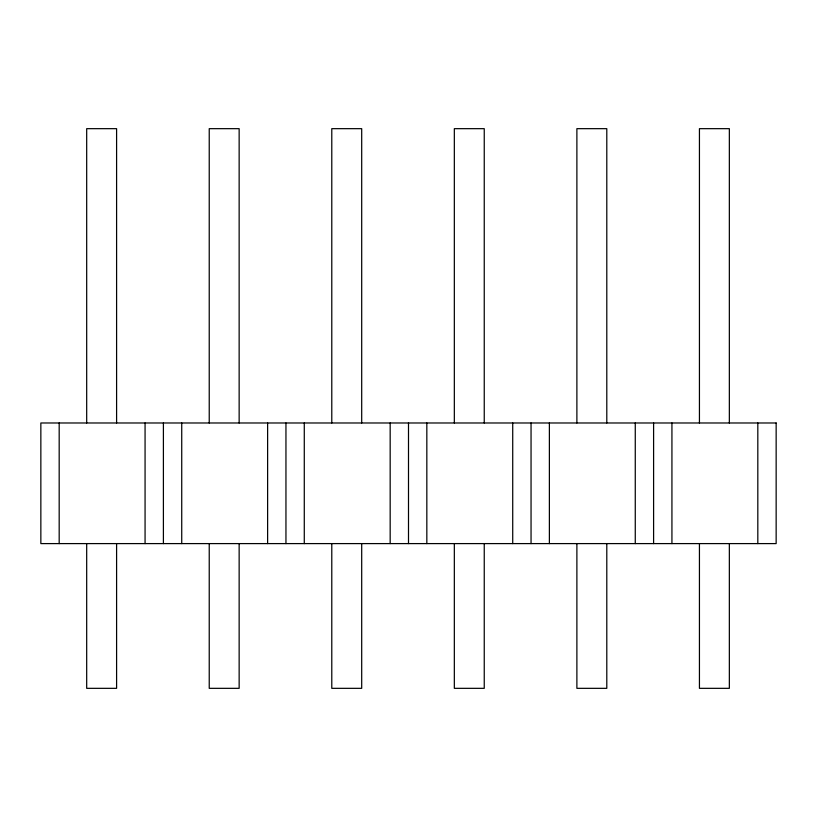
<?xml version="1.0" encoding="UTF-8"?>
<svg xmlns="http://www.w3.org/2000/svg" width="817" height="817" viewBox="0 0 817 817"><rect width="100%" height="100%" fill="white"/><g stroke="black" fill="none" stroke-linecap="round" stroke-linejoin="round"><path stroke-width="1.23" d="M757.819 422.981L757.819 543.601M729.346 422.981L729.346 128.667L699.434 128.667L699.434 422.981M729.346 543.601L729.346 688.333L699.434 688.333L699.434 543.601M671.931 422.981L671.931 543.601M653.6 422.981L653.6 543.601M635.269 422.981L635.269 543.601M606.796 422.981L606.796 128.667L576.884 128.667L576.884 422.981M606.796 543.601L606.796 688.333L576.884 688.333L576.884 543.601M549.381 422.981L549.381 543.601M531.05 422.981L531.05 543.601M512.719 422.981L512.719 543.601M484.246 422.981L484.246 128.667L454.334 128.667L454.334 422.981M484.246 543.601L484.246 688.333L454.334 688.333L454.334 543.601M426.831 422.981L426.831 543.601M408.5 422.981L408.5 543.601M390.169 422.981L390.169 543.601M361.696 422.981L361.696 128.667L331.784 128.667L331.784 422.981M361.696 543.601L361.696 688.333L331.784 688.333L331.784 543.601M304.281 422.981L304.281 543.601M285.95 422.981L285.95 543.601M267.619 422.981L267.619 543.601M239.146 422.981L239.146 128.667L209.234 128.667L209.234 422.981M239.146 543.601L239.146 688.333L209.234 688.333L209.234 543.601M181.731 422.981L181.731 543.601M163.4 422.981L163.4 543.601M145.069 422.981L145.069 543.601M116.596 422.981L116.596 128.667L86.684 128.667L86.684 422.981M116.596 543.601L116.596 688.333L86.684 688.333L86.684 543.601M59.181 422.981L59.181 543.601M776.15 422.981L40.85 422.981L40.85 543.601L776.15 543.601L776.15 422.981"/></g></svg>
